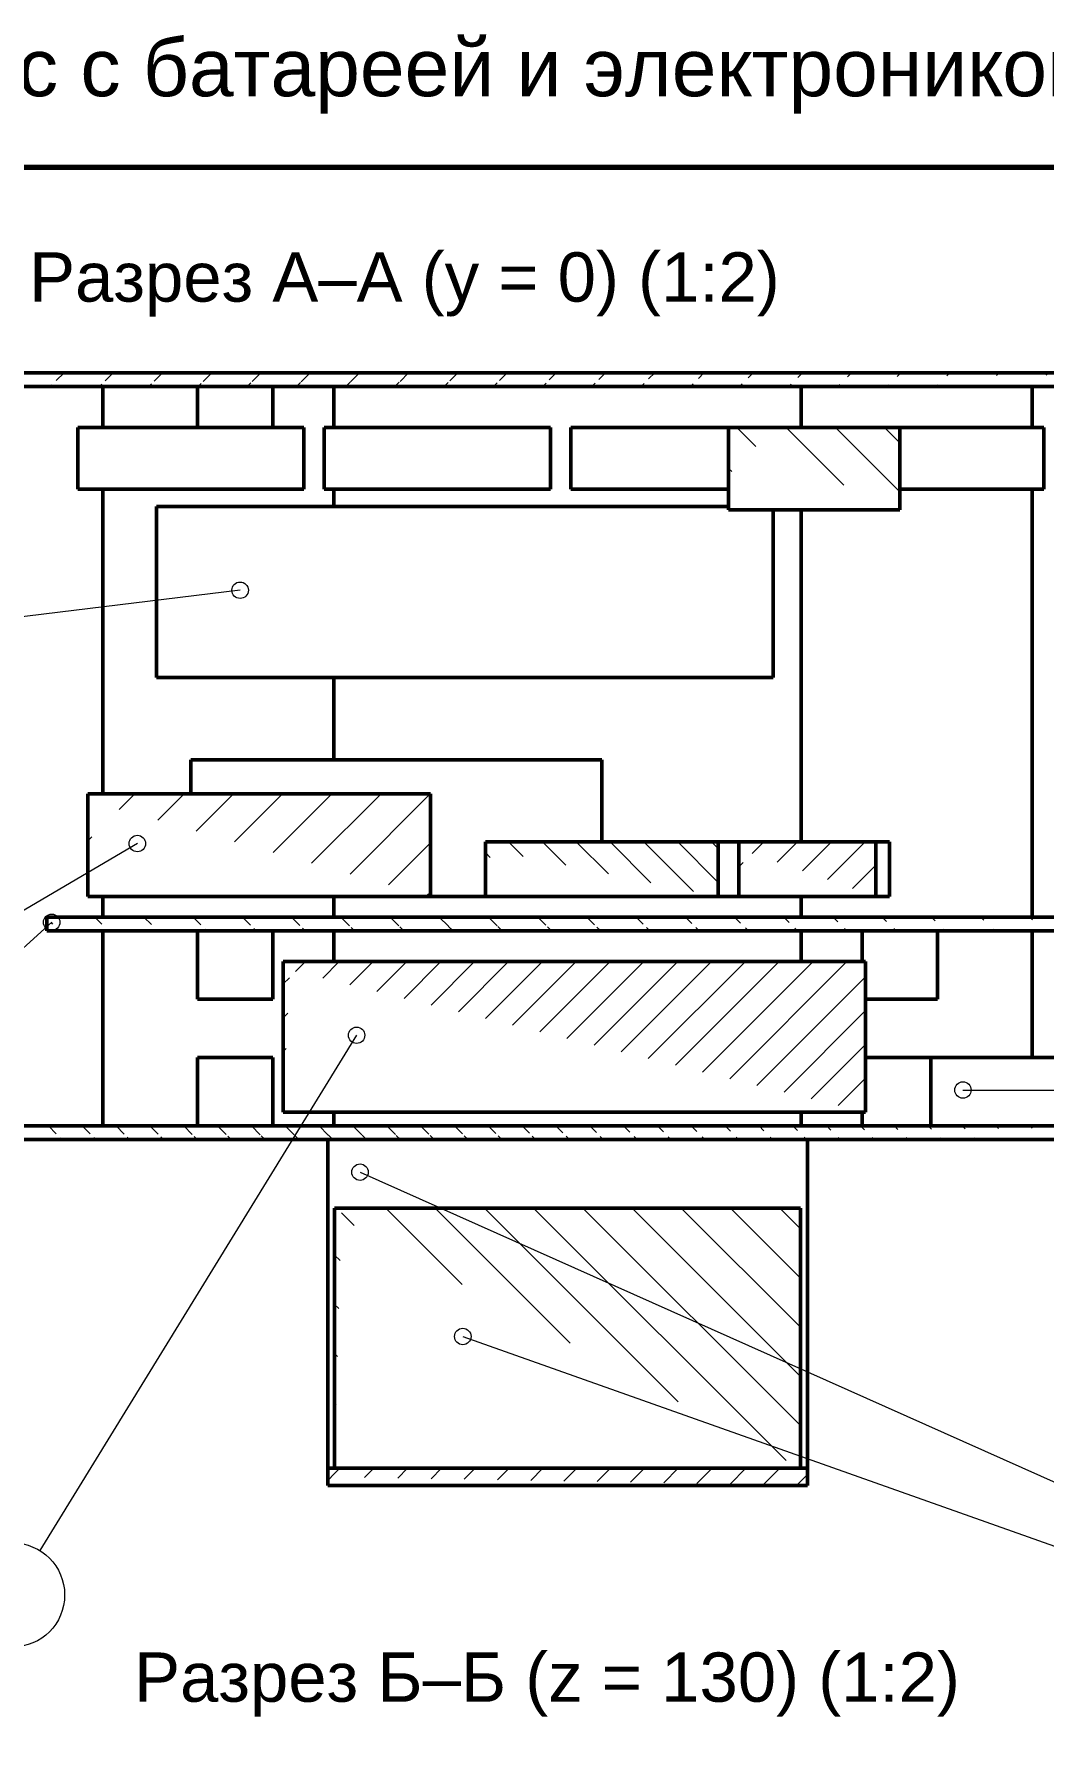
# Model space of a CAD drawing. Header units: millimetres. Extents: x 40 to 830, y 10 to 593.
# Drawn here: x 151.7 to 299, y 343.6 to 593.5 of the extents above; entities that cross this region are included whole.
import ezdxf
from ezdxf.enums import TextEntityAlignment as Align

# ---------------------------------------------------------------- set-up
doc = ezdxf.new("R2010")
doc.units = ezdxf.units.MM
doc.header["$LTSCALE"] = 2
for name, color, linetype, lineweight in [('КОНТУР', 7, 'Continuous', 50), ('РАЗМЕРЫ', 5, 'Continuous', 18), ('РАМКА', 7, 'Continuous', 70), ('ТЕКСТ', 7, 'Continuous', 25), ('ШТРИХОВКА', 8, 'Continuous', 9)]:
    doc.layers.add(name, color=color, linetype=linetype, lineweight=lineweight)
doc.styles.add('GOST', font='arial.ttf')

msp = doc.modelspace()

# ---------------------------------------------------------------- hatches: boundary and pattern name
at = {"layer": 'ШТРИХОВКА'}
h = msp.add_hatch(dxfattribs=at)
h.set_pattern_fill('ANSI31', scale=1.6)
h.paths.add_polyline_path([(331.47, 544), (331.47, 543), (331.47, 544), (330.46, 544), (329.46, 544), (328.45, 544), (327.45, 544), (326.45, 544), (325.44, 544), (324.44, 544), (323.43, 544), (322.43, 544), (321.42, 544), (320.42, 544), (319.42, 544), (318.41, 544), (317.41, 544), (316.4, 544), (315.4, 544), (314.4, 544), (313.39, 544), (312.39, 544), (311.38, 544), (310.38, 544), (309.37, 544), (308.37, 544), (307.37, 544), (306.36, 544), (305.36, 544), (304.35, 544), (303.35, 544), (302.35, 544), (301.34, 544), (300.34, 544), (299.33, 544), (298.33, 544), (297.32, 544), (296.32, 544), (295.32, 544), (294.31, 544), (293.31, 544), (292.3, 544), (291.3, 544), (290.3, 544), (289.29, 544), (288.29, 544), (287.28, 544), (286.28, 544), (285.27, 544), (284.27, 544), (283.27, 544), (282.26, 544), (281.26, 544), (280.25, 544), (279.25, 544), (278.25, 544), (277.24, 544), (276.24, 544), (275.23, 544), (274.23, 544), (273.22, 544), (272.22, 544), (271.22, 544), (270.21, 544), (269.21, 544), (268.2, 544), (267.2, 544), (266.2, 544), (265.19, 544), (264.19, 544), (263.18, 544), (262.18, 544), (261.17, 544), (260.17, 544), (259.17, 544), (258.16, 544), (257.16, 544), (256.15, 544), (255.15, 544), (254.15, 544), (253.14, 544), (252.14, 544), (251.13, 544), (250.13, 544), (249.12, 544), (248.12, 544), (247.12, 544), (246.11, 544), (245.11, 544), (244.1, 544), (243.1, 544), (242.1, 544), (241.09, 544), (240.09, 544), (239.08, 544), (238.08, 544), (237.07, 544), (236.07, 544), (235.07, 544), (234.06, 544), (233.06, 544), (232.05, 544), (231.05, 544), (230.05, 544), (229.04, 544), (228.04, 544), (227.03, 544), (226.03, 544), (225.02, 544), (224.02, 544), (223.02, 544), (222.01, 544), (221.01, 544), (220, 544), (219, 544), (218, 544), (216.99, 544), (215.99, 544), (214.98, 544), (213.98, 544), (212.97, 544), (211.97, 544), (210.97, 544), (209.96, 544), (208.96, 544), (207.95, 544), (206.95, 544), (205.95, 544), (204.94, 544), (203.94, 544), (202.93, 544), (201.93, 544), (200.92, 544), (199.92, 544), (198.92, 544), (197.91, 544), (196.91, 544), (195.9, 544), (194.9, 544), (193.9, 544), (192.89, 544), (191.89, 544), (190.88, 544), (189.88, 544), (188.87, 544), (187.87, 544), (186.87, 544), (185.86, 544), (184.86, 544), (183.85, 544), (182.85, 544), (181.85, 544), (180.84, 544), (179.84, 544), (178.83, 544), (177.83, 544), (176.82, 544), (175.82, 544), (174.82, 544), (173.81, 544), (172.81, 544), (171.8, 544), (170.8, 544), (169.8, 544), (168.79, 544), (167.79, 544), (166.78, 544), (165.78, 544), (164.77, 544), (163.77, 544), (162.77, 544), (161.76, 544), (160.76, 544), (159.75, 544), (158.75, 544), (157.75, 544), (156.74, 544), (155.74, 544), (154.73, 544), (153.73, 544), (152.72, 544), (151.72, 544), (150.72, 544), (149.71, 544), (148.71, 544), (147.7, 544), (146.7, 544), (145.7, 544), (144.69, 544), (143.69, 544), (142.68, 544), (141.68, 544), (140.67, 544), (139.67, 544), (138.67, 544), (137.66, 544), (136.66, 544), (135.65, 544), (134.65, 544), (133.65, 544), (132.64, 544), (131.64, 544), (130.63, 544), (129.63, 544), (128.62, 544), (127.62, 542), (127.62, 543), (331.47, 542), (330.46, 542), (329.46, 542), (328.45, 542), (327.45, 542), (326.45, 542), (325.44, 542), (324.44, 542), (323.43, 542), (322.43, 542), (321.42, 542), (320.42, 542), (319.42, 542), (318.41, 542), (317.41, 542), (316.4, 542), (315.4, 542), (314.4, 542), (313.39, 542), (312.39, 542), (311.38, 542), (310.38, 542), (309.37, 542), (308.37, 542), (307.37, 542), (306.36, 542), (305.36, 542), (304.35, 542), (303.35, 542), (302.35, 542), (301.34, 542), (300.34, 542), (299.33, 542), (298.33, 542), (297.32, 542), (296.32, 542), (295.32, 542), (294.31, 542), (293.31, 542), (292.3, 542), (291.3, 542), (290.3, 542), (289.29, 542), (288.29, 542), (287.28, 542), (286.28, 542), (285.27, 542), (284.27, 542), (283.27, 542), (282.26, 542), (281.26, 542), (280.25, 542), (279.25, 542), (278.25, 542), (277.24, 542), (276.24, 542), (275.23, 542), (274.23, 542), (273.22, 542), (272.22, 542), (271.22, 542), (270.21, 542), (269.21, 542), (268.2, 542), (267.2, 542), (266.2, 542), (265.19, 542), (264.19, 542), (263.18, 542), (262.18, 542), (261.17, 542), (260.17, 542), (259.17, 542), (258.16, 542), (257.16, 542), (256.15, 542), (255.15, 542), (254.15, 542), (253.14, 542), (252.14, 542), (251.13, 542), (250.13, 542), (249.12, 542), (248.12, 542), (247.12, 542), (246.11, 542), (245.11, 542), (244.1, 542), (243.1, 542), (242.1, 542), (241.09, 542), (240.09, 542), (239.08, 542), (238.08, 542), (237.07, 542), (236.07, 542), (235.07, 542), (234.06, 542), (233.06, 542), (232.05, 542), (231.05, 542), (230.05, 542), (229.04, 542), (228.04, 542), (227.03, 542), (226.03, 542), (225.02, 542), (224.02, 542), (223.02, 542), (222.01, 542), (221.01, 542), (220, 542), (219, 542), (218, 542), (216.99, 542), (215.99, 542), (214.98, 542), (213.98, 542), (212.97, 542), (211.97, 542), (210.97, 542), (209.96, 542), (208.96, 542), (207.95, 542), (206.95, 542), (205.95, 542), (204.94, 542), (203.94, 542), (202.93, 542), (201.93, 542), (200.92, 542), (199.92, 542), (198.92, 542), (197.91, 542), (196.91, 542), (195.9, 542), (194.9, 542), (193.9, 542), (192.89, 542), (191.89, 542), (190.88, 542), (189.88, 542), (188.87, 542), (187.87, 542), (186.87, 542), (185.86, 542), (184.86, 542), (183.85, 542), (182.85, 542), (181.85, 542), (180.84, 542), (179.84, 542), (178.83, 542), (177.83, 542), (176.82, 542), (175.82, 542), (174.82, 542), (173.81, 542), (172.81, 542), (171.8, 542), (170.8, 542), (169.8, 542), (168.79, 542), (167.79, 542), (166.78, 542), (165.78, 542), (164.77, 542), (163.77, 542), (162.77, 542), (161.76, 542), (160.76, 542), (159.75, 542), (158.75, 542), (157.75, 542), (156.74, 542), (155.74, 542), (154.73, 542), (153.73, 542), (152.72, 542), (151.72, 542), (150.72, 542), (149.71, 542), (148.71, 542), (147.7, 542), (146.7, 542), (145.7, 542), (144.69, 542), (143.69, 542), (142.68, 542), (141.68, 542), (140.67, 542), (139.67, 542), (138.67, 542), (137.66, 542), (136.66, 542), (135.65, 542), (134.65, 542), (133.65, 542), (132.64, 542), (131.64, 542), (130.63, 542), (129.63, 542), (128.62, 542)])
h = msp.add_hatch(dxfattribs=at)
h.set_pattern_fill('ANSI31', scale=1.6, angle=90)
h.paths.add_polyline_path([(278.04, 524), (277.04, 524), (276.04, 524), (275.04, 524), (274.04, 524), (273.04, 524), (272.04, 524), (271.04, 524), (270.04, 524), (269.04, 524), (268.04, 524), (267.04, 524), (266.04, 524), (265.04, 524), (264.04, 524), (263.04, 524), (262.04, 524), (261.04, 524), (260.04, 524), (259.04, 524), (258.04, 524), (257.04, 524), (256.04, 524), (255.04, 524), (254.04, 524), (278.04, 524), (278.04, 525), (278.04, 526), (278.04, 527), (278.04, 528), (278.04, 529), (278.04, 530), (278.04, 531), (278.04, 532), (278.04, 533), (278.04, 534), (278.04, 535), (278.04, 536), (277.04, 536), (276.04, 536), (275.04, 536), (274.04, 536), (273.04, 536), (272.04, 536), (271.04, 536), (270.04, 536), (269.04, 536), (268.04, 536), (267.04, 536), (266.04, 536), (265.04, 536), (264.04, 536), (263.04, 536), (262.04, 536), (261.04, 536), (260.04, 536), (259.04, 536), (258.04, 536), (257.04, 536), (256.04, 536), (255.04, 536), (254.04, 536), (253.04, 524), (253.04, 525), (253.04, 526), (253.04, 527), (253.04, 528), (253.04, 529), (253.04, 530), (253.04, 531), (253.04, 532), (253.04, 533), (253.04, 534), (253.04, 535)])
h = msp.add_hatch(dxfattribs=at)
h.set_pattern_fill('ANSI31', scale=1.6)
h.paths.add_polyline_path([(209.54, 467.5), (208.54, 467.5), (207.54, 467.5), (206.54, 467.5), (205.54, 467.5), (204.54, 467.5), (203.54, 467.5), (202.54, 467.5), (201.54, 467.5), (200.54, 467.5), (199.54, 467.5), (198.54, 467.5), (197.54, 467.5), (196.54, 467.5), (195.54, 467.5), (194.54, 467.5), (193.54, 467.5), (192.54, 467.5), (191.54, 467.5), (190.54, 467.5), (189.54, 467.5), (188.54, 467.5), (187.54, 467.5), (186.54, 467.5), (185.54, 467.5), (184.54, 467.5), (183.54, 467.5), (182.54, 467.5), (181.54, 467.5), (180.54, 467.5), (179.54, 467.5), (178.54, 467.5), (177.54, 467.5), (176.54, 467.5), (175.54, 467.5), (174.54, 467.5), (173.54, 467.5), (172.54, 467.5), (171.54, 467.5), (170.54, 467.5), (169.54, 467.5), (168.54, 467.5), (167.54, 467.5), (166.54, 467.5), (165.54, 467.5), (164.54, 467.5), (163.54, 467.5), (162.54, 467.5), (161.54, 467.5), (160.54, 467.5), (209.54, 467.5), (209.54, 468.5), (209.54, 469.5), (209.54, 470.5), (209.54, 471.5), (209.54, 472.5), (209.54, 473.5), (209.54, 474.5), (209.54, 475.5), (209.54, 476.5), (209.54, 477.5), (209.54, 478.5), (209.54, 479.5), (209.54, 480.5), (209.54, 481.5), (209.54, 482.5), (208.54, 482.5), (207.54, 482.5), (206.54, 482.5), (205.54, 482.5), (204.54, 482.5), (203.54, 482.5), (202.54, 482.5), (201.54, 482.5), (200.54, 482.5), (199.54, 482.5), (198.54, 482.5), (197.54, 482.5), (196.54, 482.5), (195.54, 482.5), (194.54, 482.5), (193.54, 482.5), (192.54, 482.5), (191.54, 482.5), (190.54, 482.5), (189.54, 482.5), (188.54, 482.5), (187.54, 482.5), (186.54, 482.5), (185.54, 482.5), (184.54, 482.5), (183.54, 482.5), (182.54, 482.5), (181.54, 482.5), (180.54, 482.5), (179.54, 482.5), (178.54, 482.5), (177.54, 482.5), (176.54, 482.5), (175.54, 482.5), (174.54, 482.5), (173.54, 482.5), (172.54, 482.5), (171.54, 482.5), (170.54, 482.5), (169.54, 482.5), (168.54, 482.5), (167.54, 482.5), (166.54, 482.5), (165.54, 482.5), (164.54, 482.5), (163.54, 482.5), (162.54, 482.5), (161.54, 482.5), (160.54, 482.5), (159.54, 467.5), (159.54, 468.5), (159.54, 469.5), (159.54, 470.5), (159.54, 471.5), (159.54, 472.5), (159.54, 473.5), (159.54, 474.5), (159.54, 475.5), (159.54, 476.5), (159.54, 477.5), (159.54, 478.5), (159.54, 479.5), (159.54, 480.5), (159.54, 481.5)])
h = msp.add_hatch(dxfattribs=at)
h.set_pattern_fill('ANSI31', scale=1.1, angle=90)
h.paths.add_polyline_path([(251.54, 467.5), (250.54, 467.5), (249.54, 467.5), (248.54, 467.5), (247.54, 467.5), (246.54, 467.5), (245.54, 467.5), (244.54, 467.5), (243.54, 467.5), (242.54, 467.5), (241.54, 467.5), (240.54, 467.5), (239.54, 467.5), (238.54, 467.5), (237.54, 467.5), (236.54, 467.5), (235.54, 467.5), (234.54, 467.5), (233.54, 467.5), (232.54, 467.5), (231.54, 467.5), (230.54, 467.5), (229.54, 467.5), (228.54, 467.5), (227.54, 467.5), (226.54, 467.5), (225.54, 467.5), (224.54, 467.5), (223.54, 467.5), (222.54, 467.5), (221.54, 467.5), (220.54, 467.5), (219.54, 467.5), (218.54, 467.5), (251.54, 467.5), (251.54, 468.5), (251.54, 469.5), (251.54, 470.5), (251.54, 471.5), (251.54, 472.5), (251.54, 473.5), (251.54, 474.5), (251.54, 475.5), (250.54, 475.5), (249.54, 475.5), (248.54, 475.5), (247.54, 475.5), (246.54, 475.5), (245.54, 475.5), (244.54, 475.5), (243.54, 475.5), (242.54, 475.5), (241.54, 475.5), (240.54, 475.5), (239.54, 475.5), (238.54, 475.5), (237.54, 475.5), (236.54, 475.5), (235.54, 475.5), (234.54, 475.5), (233.54, 475.5), (232.54, 475.5), (231.54, 475.5), (230.54, 475.5), (229.54, 475.5), (228.54, 475.5), (227.54, 475.5), (226.54, 475.5), (225.54, 475.5), (224.54, 475.5), (223.54, 475.5), (222.54, 475.5), (221.54, 475.5), (220.54, 475.5), (219.54, 475.5), (218.54, 475.5), (217.54, 467.5), (217.54, 468.5), (217.54, 469.5), (217.54, 470.5), (217.54, 471.5), (217.54, 472.5), (217.54, 473.5), (217.54, 474.5)])
h = msp.add_hatch(dxfattribs=at)
h.set_pattern_fill('ANSI31', scale=1.1)
h.paths.add_polyline_path([(274.54, 467.5), (273.54, 467.5), (272.54, 467.5), (271.54, 467.5), (270.54, 467.5), (269.54, 467.5), (268.54, 467.5), (267.54, 467.5), (266.54, 467.5), (265.54, 467.5), (264.54, 467.5), (263.54, 467.5), (262.54, 467.5), (261.54, 467.5), (260.54, 467.5), (259.54, 467.5), (258.54, 467.5), (257.54, 467.5), (256.54, 467.5), (255.54, 467.5), (274.54, 467.5), (274.54, 468.5), (274.54, 469.5), (274.54, 470.5), (274.54, 471.5), (274.54, 472.5), (274.54, 473.5), (274.54, 474.5), (274.54, 475.5), (273.54, 475.5), (272.54, 475.5), (271.54, 475.5), (270.54, 475.5), (269.54, 475.5), (268.54, 475.5), (267.54, 475.5), (266.54, 475.5), (265.54, 475.5), (264.54, 475.5), (263.54, 475.5), (262.54, 475.5), (261.54, 475.5), (260.54, 475.5), (259.54, 475.5), (258.54, 475.5), (257.54, 475.5), (256.54, 475.5), (255.54, 475.5), (254.54, 467.5), (254.54, 468.5), (254.54, 469.5), (254.54, 470.5), (254.54, 471.5), (254.54, 472.5), (254.54, 473.5), (254.54, 474.5)])
h = msp.add_hatch(dxfattribs=at)
h.set_pattern_fill('ANSI31', scale=1.6, angle=90)
h.paths.add_polyline_path([(331.47, 464.5), (331.47, 463.5), (331.47, 464.5), (330.46, 464.5), (329.46, 464.5), (328.45, 464.5), (327.45, 464.5), (326.44, 464.5), (325.44, 464.5), (324.43, 464.5), (323.42, 464.5), (322.42, 464.5), (321.41, 464.5), (320.41, 464.5), (319.4, 464.5), (318.4, 464.5), (317.39, 464.5), (316.39, 464.5), (315.38, 464.5), (314.38, 464.5), (313.37, 464.5), (312.37, 464.5), (311.36, 464.5), (310.36, 464.5), (309.35, 464.5), (308.35, 464.5), (307.34, 464.5), (306.34, 464.5), (305.33, 464.5), (304.33, 464.5), (303.32, 464.5), (302.32, 464.5), (301.31, 464.5), (300.3, 464.5), (299.3, 464.5), (298.29, 464.5), (297.29, 464.5), (296.28, 464.5), (295.28, 464.5), (294.27, 464.5), (293.27, 464.5), (292.26, 464.5), (291.26, 464.5), (290.25, 464.5), (289.25, 464.5), (288.24, 464.5), (287.24, 464.5), (286.23, 464.5), (285.23, 464.5), (284.22, 464.5), (283.22, 464.5), (282.21, 464.5), (281.21, 464.5), (280.2, 464.5), (279.2, 464.5), (278.19, 464.5), (277.18, 464.5), (276.18, 464.5), (275.17, 464.5), (274.17, 464.5), (273.16, 464.5), (272.16, 464.5), (271.15, 464.5), (270.15, 464.5), (269.14, 464.5), (268.14, 464.5), (267.13, 464.5), (266.13, 464.5), (265.12, 464.5), (264.12, 464.5), (263.11, 464.5), (262.11, 464.5), (261.1, 464.5), (260.1, 464.5), (259.09, 464.5), (258.09, 464.5), (257.08, 464.5), (256.08, 464.5), (255.07, 464.5), (254.06, 464.5), (253.06, 464.5), (252.05, 464.5), (251.05, 464.5), (250.04, 464.5), (249.04, 464.5), (248.03, 464.5), (247.03, 464.5), (246.02, 464.5), (245.02, 464.5), (244.01, 464.5), (243.01, 464.5), (242, 464.5), (241, 464.5), (239.99, 464.5), (238.99, 464.5), (237.98, 464.5), (236.98, 464.5), (235.97, 464.5), (234.97, 464.5), (233.96, 464.5), (232.96, 464.5), (231.95, 464.5), (230.94, 464.5), (229.94, 464.5), (228.93, 464.5), (227.93, 464.5), (226.92, 464.5), (225.92, 464.5), (224.91, 464.5), (223.91, 464.5), (222.9, 464.5), (221.9, 464.5), (220.89, 464.5), (219.89, 464.5), (218.88, 464.5), (217.88, 464.5), (216.87, 464.5), (215.87, 464.5), (214.86, 464.5), (213.86, 464.5), (212.85, 464.5), (211.85, 464.5), (210.84, 464.5), (209.84, 464.5), (208.83, 464.5), (207.83, 464.5), (206.82, 464.5), (205.81, 464.5), (204.81, 464.5), (203.8, 464.5), (202.8, 464.5), (201.79, 464.5), (200.79, 464.5), (199.78, 464.5), (198.78, 464.5), (197.77, 464.5), (196.77, 464.5), (195.76, 464.5), (194.76, 464.5), (193.75, 464.5), (192.75, 464.5), (191.74, 464.5), (190.74, 464.5), (189.73, 464.5), (188.73, 464.5), (187.72, 464.5), (186.72, 464.5), (185.71, 464.5), (184.71, 464.5), (183.7, 464.5), (182.69, 464.5), (181.69, 464.5), (180.68, 464.5), (179.68, 464.5), (178.67, 464.5), (177.67, 464.5), (176.66, 464.5), (175.66, 464.5), (174.65, 464.5), (173.65, 464.5), (172.64, 464.5), (171.64, 464.5), (170.63, 464.5), (169.63, 464.5), (168.62, 464.5), (167.62, 464.5), (166.61, 464.5), (165.61, 464.5), (164.6, 464.5), (163.6, 464.5), (162.59, 464.5), (161.59, 464.5), (160.58, 464.5), (159.57, 464.5), (158.57, 464.5), (157.56, 464.5), (156.56, 464.5), (155.55, 464.5), (154.55, 464.5), (153.54, 462.5), (153.54, 463.5), (331.47, 462.5), (330.46, 462.5), (329.46, 462.5), (328.45, 462.5), (327.45, 462.5), (326.44, 462.5), (325.44, 462.5), (324.43, 462.5), (323.42, 462.5), (322.42, 462.5), (321.41, 462.5), (320.41, 462.5), (319.4, 462.5), (318.4, 462.5), (317.39, 462.5), (316.39, 462.5), (315.38, 462.5), (314.38, 462.5), (313.37, 462.5), (312.37, 462.5), (311.36, 462.5), (310.36, 462.5), (309.35, 462.5), (308.35, 462.5), (307.34, 462.5), (306.34, 462.5), (305.33, 462.5), (304.33, 462.5), (303.32, 462.5), (302.32, 462.5), (301.31, 462.5), (300.3, 462.5), (299.3, 462.5), (298.29, 462.5), (297.29, 462.5), (296.28, 462.5), (295.28, 462.5), (294.27, 462.5), (293.27, 462.5), (292.26, 462.5), (291.26, 462.5), (290.25, 462.5), (289.25, 462.5), (288.24, 462.5), (287.24, 462.5), (286.23, 462.5), (285.23, 462.5), (284.22, 462.5), (283.22, 462.5), (282.21, 462.5), (281.21, 462.5), (280.2, 462.5), (279.2, 462.5), (278.19, 462.5), (277.18, 462.5), (276.18, 462.5), (275.17, 462.5), (274.17, 462.5), (273.16, 462.5), (272.16, 462.5), (271.15, 462.5), (270.15, 462.5), (269.14, 462.5), (268.14, 462.5), (267.13, 462.5), (266.13, 462.5), (265.12, 462.5), (264.12, 462.5), (263.11, 462.5), (262.11, 462.5), (261.1, 462.5), (260.1, 462.5), (259.09, 462.5), (258.09, 462.5), (257.08, 462.5), (256.08, 462.5), (255.07, 462.5), (254.06, 462.5), (253.06, 462.5), (252.05, 462.5), (251.05, 462.5), (250.04, 462.5), (249.04, 462.5), (248.03, 462.5), (247.03, 462.5), (246.02, 462.5), (245.02, 462.5), (244.01, 462.5), (243.01, 462.5), (242, 462.5), (241, 462.5), (239.99, 462.5), (238.99, 462.5), (237.98, 462.5), (236.98, 462.5), (235.97, 462.5), (234.97, 462.5), (233.96, 462.5), (232.96, 462.5), (231.95, 462.5), (230.94, 462.5), (229.94, 462.5), (228.93, 462.5), (227.93, 462.5), (226.92, 462.5), (225.92, 462.5), (224.91, 462.5), (223.91, 462.5), (222.9, 462.5), (221.9, 462.5), (220.89, 462.5), (219.89, 462.5), (218.88, 462.5), (217.88, 462.5), (216.87, 462.5), (215.87, 462.5), (214.86, 462.5), (213.86, 462.5), (212.85, 462.5), (211.85, 462.5), (210.84, 462.5), (209.84, 462.5), (208.83, 462.5), (207.83, 462.5), (206.82, 462.5), (205.81, 462.5), (204.81, 462.5), (203.8, 462.5), (202.8, 462.5), (201.79, 462.5), (200.79, 462.5), (199.78, 462.5), (198.78, 462.5), (197.77, 462.5), (196.77, 462.5), (195.76, 462.5), (194.76, 462.5), (193.75, 462.5), (192.75, 462.5), (191.74, 462.5), (190.74, 462.5), (189.73, 462.5), (188.73, 462.5), (187.72, 462.5), (186.72, 462.5), (185.71, 462.5), (184.71, 462.5), (183.7, 462.5), (182.69, 462.5), (181.69, 462.5), (180.68, 462.5), (179.68, 462.5), (178.67, 462.5), (177.67, 462.5), (176.66, 462.5), (175.66, 462.5), (174.65, 462.5), (173.65, 462.5), (172.64, 462.5), (171.64, 462.5), (170.63, 462.5), (169.63, 462.5), (168.62, 462.5), (167.62, 462.5), (166.61, 462.5), (165.61, 462.5), (164.6, 462.5), (163.6, 462.5), (162.59, 462.5), (161.59, 462.5), (160.58, 462.5), (159.57, 462.5), (158.57, 462.5), (157.56, 462.5), (156.56, 462.5), (155.55, 462.5), (154.55, 462.5)])
h = msp.add_hatch(dxfattribs=at)
h.set_pattern_fill('ANSI31', scale=1.1)
h.paths.add_polyline_path([(273.04, 436), (272.04, 436), (271.04, 436), (270.04, 436), (269.04, 436), (268.04, 436), (267.04, 436), (266.04, 436), (265.04, 436), (264.04, 436), (263.04, 436), (262.04, 436), (261.04, 436), (260.04, 436), (259.04, 436), (258.04, 436), (257.04, 436), (256.04, 436), (255.04, 436), (254.04, 436), (253.04, 436), (252.04, 436), (251.04, 436), (250.04, 436), (249.04, 436), (248.04, 436), (247.04, 436), (246.04, 436), (245.04, 436), (244.04, 436), (243.04, 436), (242.04, 436), (241.04, 436), (240.04, 436), (239.04, 436), (238.04, 436), (237.04, 436), (236.04, 436), (235.04, 436), (234.04, 436), (233.04, 436), (232.04, 436), (231.04, 436), (230.04, 436), (229.04, 436), (228.04, 436), (227.04, 436), (226.04, 436), (225.04, 436), (224.04, 436), (223.04, 436), (222.04, 436), (221.04, 436), (220.04, 436), (219.04, 436), (218.04, 436), (217.04, 436), (216.04, 436), (215.04, 436), (214.04, 436), (213.04, 436), (212.04, 436), (211.04, 436), (210.04, 436), (209.04, 436), (208.04, 436), (207.04, 436), (206.04, 436), (205.04, 436), (204.04, 436), (203.04, 436), (202.04, 436), (201.04, 436), (200.04, 436), (199.04, 436), (198.04, 436), (197.04, 436), (196.04, 436), (195.04, 436), (194.04, 436), (193.04, 436), (192.04, 436), (191.04, 436), (190.04, 436), (189.04, 436), (273.04, 436), (273.04, 437), (273.04, 438), (273.04, 439), (273.04, 440), (273.04, 441), (273.04, 442), (273.04, 443), (273.04, 444), (273.04, 445), (273.04, 446), (273.04, 447), (273.04, 448), (273.04, 449), (273.04, 450), (273.04, 451), (273.04, 452), (273.04, 453), (273.04, 454), (273.04, 455), (273.04, 456), (273.04, 457), (273.04, 458), (272.04, 458), (271.04, 458), (270.04, 458), (269.04, 458), (268.04, 458), (267.04, 458), (266.04, 458), (265.04, 458), (264.04, 458), (263.04, 458), (262.04, 458), (261.04, 458), (260.04, 458), (259.04, 458), (258.04, 458), (257.04, 458), (256.04, 458), (255.04, 458), (254.04, 458), (253.04, 458), (252.04, 458), (251.04, 458), (250.04, 458), (249.04, 458), (248.04, 458), (247.04, 458), (246.04, 458), (245.04, 458), (244.04, 458), (243.04, 458), (242.04, 458), (241.04, 458), (240.04, 458), (239.04, 458), (238.04, 458), (237.04, 458), (236.04, 458), (235.04, 458), (234.04, 458), (233.04, 458), (232.04, 458), (231.04, 458), (230.04, 458), (229.04, 458), (228.04, 458), (227.04, 458), (226.04, 458), (225.04, 458), (224.04, 458), (223.04, 458), (222.04, 458), (221.04, 458), (220.04, 458), (219.04, 458), (218.04, 458), (217.04, 458), (216.04, 458), (215.04, 458), (214.04, 458), (213.04, 458), (212.04, 458), (211.04, 458), (210.04, 458), (209.04, 458), (208.04, 458), (207.04, 458), (206.04, 458), (205.04, 458), (204.04, 458), (203.04, 458), (202.04, 458), (201.04, 458), (200.04, 458), (199.04, 458), (198.04, 458), (197.04, 458), (196.04, 458), (195.04, 458), (194.04, 458), (193.04, 458), (192.04, 458), (191.04, 458), (190.04, 458), (189.04, 458), (188.04, 436), (188.04, 437), (188.04, 438), (188.04, 439), (188.04, 440), (188.04, 441), (188.04, 442), (188.04, 443), (188.04, 444), (188.04, 445), (188.04, 446), (188.04, 447), (188.04, 448), (188.04, 449), (188.04, 450), (188.04, 451), (188.04, 452), (188.04, 453), (188.04, 454), (188.04, 455), (188.04, 456), (188.04, 457)])
h = msp.add_hatch(dxfattribs=at)
h.set_pattern_fill('ANSI31', scale=1.1, angle=90)
h.paths.add_polyline_path([(331.47, 434), (331.47, 433), (331.47, 434), (330.46, 434), (329.46, 434), (328.45, 434), (327.45, 434), (326.45, 434), (325.44, 434), (324.44, 434), (323.43, 434), (322.43, 434), (321.42, 434), (320.42, 434), (319.42, 434), (318.41, 434), (317.41, 434), (316.4, 434), (315.4, 434), (314.4, 434), (313.39, 434), (312.39, 434), (311.38, 434), (310.38, 434), (309.37, 434), (308.37, 434), (307.37, 434), (306.36, 434), (305.36, 434), (304.35, 434), (303.35, 434), (302.35, 434), (301.34, 434), (300.34, 434), (299.33, 434), (298.33, 434), (297.32, 434), (296.32, 434), (295.32, 434), (294.31, 434), (293.31, 434), (292.3, 434), (291.3, 434), (290.3, 434), (289.29, 434), (288.29, 434), (287.28, 434), (286.28, 434), (285.27, 434), (284.27, 434), (283.27, 434), (282.26, 434), (281.26, 434), (280.25, 434), (279.25, 434), (278.25, 434), (277.24, 434), (276.24, 434), (275.23, 434), (274.23, 434), (273.22, 434), (272.22, 434), (271.22, 434), (270.21, 434), (269.21, 434), (268.2, 434), (267.2, 434), (266.2, 434), (265.19, 434), (264.19, 434), (263.18, 434), (262.18, 434), (261.17, 434), (260.17, 434), (259.17, 434), (258.16, 434), (257.16, 434), (256.15, 434), (255.15, 434), (254.15, 434), (253.14, 434), (252.14, 434), (251.13, 434), (250.13, 434), (249.12, 434), (248.12, 434), (247.12, 434), (246.11, 434), (245.11, 434), (244.1, 434), (243.1, 434), (242.1, 434), (241.09, 434), (240.09, 434), (239.08, 434), (238.08, 434), (237.07, 434), (236.07, 434), (235.07, 434), (234.06, 434), (233.06, 434), (232.05, 434), (231.05, 434), (230.05, 434), (229.04, 434), (228.04, 434), (227.03, 434), (226.03, 434), (225.02, 434), (224.02, 434), (223.02, 434), (222.01, 434), (221.01, 434), (220, 434), (219, 434), (218, 434), (216.99, 434), (215.99, 434), (214.98, 434), (213.98, 434), (212.97, 434), (211.97, 434), (210.97, 434), (209.96, 434), (208.96, 434), (207.95, 434), (206.95, 434), (205.95, 434), (204.94, 434), (203.94, 434), (202.93, 434), (201.93, 434), (200.92, 434), (199.92, 434), (198.92, 434), (197.91, 434), (196.91, 434), (195.9, 434), (194.9, 434), (193.9, 434), (192.89, 434), (191.89, 434), (190.88, 434), (189.88, 434), (188.87, 434), (187.87, 434), (186.87, 434), (185.86, 434), (184.86, 434), (183.85, 434), (182.85, 434), (181.85, 434), (180.84, 434), (179.84, 434), (178.83, 434), (177.83, 434), (176.82, 434), (175.82, 434), (174.82, 434), (173.81, 434), (172.81, 434), (171.8, 434), (170.8, 434), (169.8, 434), (168.79, 434), (167.79, 434), (166.78, 434), (165.78, 434), (164.77, 434), (163.77, 434), (162.77, 434), (161.76, 434), (160.76, 434), (159.75, 434), (158.75, 434), (157.75, 434), (156.74, 434), (155.74, 434), (154.73, 434), (153.73, 434), (152.72, 434), (151.72, 434), (150.72, 434), (149.71, 434), (148.71, 434), (147.7, 434), (146.7, 434), (145.7, 434), (144.69, 434), (143.69, 434), (142.68, 434), (141.68, 434), (140.67, 434), (139.67, 434), (138.67, 434), (137.66, 434), (136.66, 434), (135.65, 434), (134.65, 434), (133.65, 434), (132.64, 434), (131.64, 434), (130.63, 434), (129.63, 434), (128.62, 434), (127.62, 432), (127.62, 433), (331.47, 432), (330.46, 432), (329.46, 432), (328.45, 432), (327.45, 432), (326.45, 432), (325.44, 432), (324.44, 432), (323.43, 432), (322.43, 432), (321.42, 432), (320.42, 432), (319.42, 432), (318.41, 432), (317.41, 432), (316.4, 432), (315.4, 432), (314.4, 432), (313.39, 432), (312.39, 432), (311.38, 432), (310.38, 432), (309.37, 432), (308.37, 432), (307.37, 432), (306.36, 432), (305.36, 432), (304.35, 432), (303.35, 432), (302.35, 432), (301.34, 432), (300.34, 432), (299.33, 432), (298.33, 432), (297.32, 432), (296.32, 432), (295.32, 432), (294.31, 432), (293.31, 432), (292.3, 432), (291.3, 432), (290.3, 432), (289.29, 432), (288.29, 432), (287.28, 432), (286.28, 432), (285.27, 432), (284.27, 432), (283.27, 432), (282.26, 432), (281.26, 432), (280.25, 432), (279.25, 432), (278.25, 432), (277.24, 432), (276.24, 432), (275.23, 432), (274.23, 432), (273.22, 432), (272.22, 432), (271.22, 432), (270.21, 432), (269.21, 432), (268.2, 432), (267.2, 432), (266.2, 432), (265.19, 432), (264.19, 432), (263.18, 432), (262.18, 432), (261.17, 432), (260.17, 432), (259.17, 432), (258.16, 432), (257.16, 432), (256.15, 432), (255.15, 432), (254.15, 432), (253.14, 432), (252.14, 432), (251.13, 432), (250.13, 432), (249.12, 432), (248.12, 432), (247.12, 432), (246.11, 432), (245.11, 432), (244.1, 432), (243.1, 432), (242.1, 432), (241.09, 432), (240.09, 432), (239.08, 432), (238.08, 432), (237.07, 432), (236.07, 432), (235.07, 432), (234.06, 432), (233.06, 432), (232.05, 432), (231.05, 432), (230.05, 432), (229.04, 432), (228.04, 432), (227.03, 432), (226.03, 432), (225.02, 432), (224.02, 432), (223.02, 432), (222.01, 432), (221.01, 432), (220, 432), (219, 432), (218, 432), (216.99, 432), (215.99, 432), (214.98, 432), (213.98, 432), (212.97, 432), (211.97, 432), (210.97, 432), (209.96, 432), (208.96, 432), (207.95, 432), (206.95, 432), (205.95, 432), (204.94, 432), (203.94, 432), (202.93, 432), (201.93, 432), (200.92, 432), (199.92, 432), (198.92, 432), (197.91, 432), (196.91, 432), (195.9, 432), (194.9, 432), (193.9, 432), (192.89, 432), (191.89, 432), (190.88, 432), (189.88, 432), (188.87, 432), (187.87, 432), (186.87, 432), (185.86, 432), (184.86, 432), (183.85, 432), (182.85, 432), (181.85, 432), (180.84, 432), (179.84, 432), (178.83, 432), (177.83, 432), (176.82, 432), (175.82, 432), (174.82, 432), (173.81, 432), (172.81, 432), (171.8, 432), (170.8, 432), (169.8, 432), (168.79, 432), (167.79, 432), (166.78, 432), (165.78, 432), (164.77, 432), (163.77, 432), (162.77, 432), (161.76, 432), (160.76, 432), (159.75, 432), (158.75, 432), (157.75, 432), (156.74, 432), (155.74, 432), (154.73, 432), (153.73, 432), (152.72, 432), (151.72, 432), (150.72, 432), (149.71, 432), (148.71, 432), (147.7, 432), (146.7, 432), (145.7, 432), (144.69, 432), (143.69, 432), (142.68, 432), (141.68, 432), (140.67, 432), (139.67, 432), (138.67, 432), (137.66, 432), (136.66, 432), (135.65, 432), (134.65, 432), (133.65, 432), (132.64, 432), (131.64, 432), (130.63, 432), (129.63, 432), (128.62, 432)])
h = msp.add_hatch(dxfattribs=at)
h.set_pattern_fill('ANSI31', scale=1.6, angle=90)
h.paths.add_polyline_path([(263.54, 384), (262.54, 384), (261.54, 384), (260.54, 384), (259.54, 384), (258.54, 384), (257.54, 384), (256.54, 384), (255.54, 384), (254.54, 384), (253.54, 384), (252.54, 384), (251.54, 384), (250.54, 384), (249.54, 384), (248.54, 384), (247.54, 384), (246.54, 384), (245.54, 384), (244.54, 384), (243.54, 384), (242.54, 384), (241.54, 384), (240.54, 384), (239.54, 384), (238.54, 384), (237.54, 384), (236.54, 384), (235.54, 384), (234.54, 384), (233.54, 384), (232.54, 384), (231.54, 384), (230.54, 384), (229.54, 384), (228.54, 384), (227.54, 384), (226.54, 384), (225.54, 384), (224.54, 384), (223.54, 384), (222.54, 384), (221.54, 384), (220.54, 384), (219.54, 384), (218.54, 384), (217.54, 384), (216.54, 384), (215.54, 384), (214.54, 384), (213.54, 384), (212.54, 384), (211.54, 384), (210.54, 384), (209.54, 384), (208.54, 384), (207.54, 384), (206.54, 384), (205.54, 384), (204.54, 384), (203.54, 384), (202.54, 384), (201.54, 384), (200.54, 384), (199.54, 384), (198.54, 384), (197.54, 384), (196.54, 384), (263.54, 384), (263.54, 385), (263.54, 386), (263.54, 387), (263.54, 388), (263.54, 389), (263.54, 390), (263.54, 391), (263.54, 392), (263.54, 393), (263.54, 394), (263.54, 395), (263.54, 396), (263.54, 397), (263.54, 398), (263.54, 399), (263.54, 400), (263.54, 401), (263.54, 402), (263.54, 403), (263.54, 404), (263.54, 405), (263.54, 406), (263.54, 407), (263.54, 408), (263.54, 409), (263.54, 410), (263.54, 411), (263.54, 412), (263.54, 413), (263.54, 414), (263.54, 415), (263.54, 416), (263.54, 417), (263.54, 418), (263.54, 419), (263.54, 420), (263.54, 421), (263.54, 422), (262.54, 422), (261.54, 422), (260.54, 422), (259.54, 422), (258.54, 422), (257.54, 422), (256.54, 422), (255.54, 422), (254.54, 422), (253.54, 422), (252.54, 422), (251.54, 422), (250.54, 422), (249.54, 422), (248.54, 422), (247.54, 422), (246.54, 422), (245.54, 422), (244.54, 422), (243.54, 422), (242.54, 422), (241.54, 422), (240.54, 422), (239.54, 422), (238.54, 422), (237.54, 422), (236.54, 422), (235.54, 422), (234.54, 422), (233.54, 422), (232.54, 422), (231.54, 422), (230.54, 422), (229.54, 422), (228.54, 422), (227.54, 422), (226.54, 422), (225.54, 422), (224.54, 422), (223.54, 422), (222.54, 422), (221.54, 422), (220.54, 422), (219.54, 422), (218.54, 422), (217.54, 422), (216.54, 422), (215.54, 422), (214.54, 422), (213.54, 422), (212.54, 422), (211.54, 422), (210.54, 422), (209.54, 422), (208.54, 422), (207.54, 422), (206.54, 422), (205.54, 422), (204.54, 422), (203.54, 422), (202.54, 422), (201.54, 422), (200.54, 422), (199.54, 422), (198.54, 422), (197.54, 422), (196.54, 422), (195.54, 384), (195.54, 385), (195.54, 386), (195.54, 387), (195.54, 388), (195.54, 389), (195.54, 390), (195.54, 391), (195.54, 392), (195.54, 393), (195.54, 394), (195.54, 395), (195.54, 396), (195.54, 397), (195.54, 398), (195.54, 399), (195.54, 400), (195.54, 401), (195.54, 402), (195.54, 403), (195.54, 404), (195.54, 405), (195.54, 406), (195.54, 407), (195.54, 408), (195.54, 409), (195.54, 410), (195.54, 411), (195.54, 412), (195.54, 413), (195.54, 414), (195.54, 415), (195.54, 416), (195.54, 417), (195.54, 418), (195.54, 419), (195.54, 420), (195.54, 421)])
h = msp.add_hatch(dxfattribs=at)
h.set_pattern_fill('ANSI31', scale=1.1)
h.paths.add_polyline_path([(264.54, 381.5), (263.54, 381.5), (262.54, 381.5), (261.54, 381.5), (260.54, 381.5), (259.54, 381.5), (258.54, 381.5), (257.54, 381.5), (256.54, 381.5), (255.54, 381.5), (254.54, 381.5), (253.54, 381.5), (252.54, 381.5), (251.54, 381.5), (250.54, 381.5), (249.54, 381.5), (248.54, 381.5), (247.54, 381.5), (246.54, 381.5), (245.54, 381.5), (244.54, 381.5), (243.54, 381.5), (242.54, 381.5), (241.54, 381.5), (240.54, 381.5), (239.54, 381.5), (238.54, 381.5), (237.54, 381.5), (236.54, 381.5), (235.54, 381.5), (234.54, 381.5), (233.54, 381.5), (232.54, 381.5), (231.54, 381.5), (230.54, 381.5), (229.54, 381.5), (228.54, 381.5), (227.54, 381.5), (226.54, 381.5), (225.54, 381.5), (224.54, 381.5), (223.54, 381.5), (222.54, 381.5), (221.54, 381.5), (220.54, 381.5), (219.54, 381.5), (218.54, 381.5), (217.54, 381.5), (216.54, 381.5), (215.54, 381.5), (214.54, 381.5), (213.54, 381.5), (212.54, 381.5), (211.54, 381.5), (210.54, 381.5), (209.54, 381.5), (208.54, 381.5), (207.54, 381.5), (206.54, 381.5), (205.54, 381.5), (204.54, 381.5), (203.54, 381.5), (202.54, 381.5), (201.54, 381.5), (200.54, 381.5), (199.54, 381.5), (198.54, 381.5), (197.54, 381.5), (196.54, 381.5), (195.54, 381.5), (264.54, 381.5), (264.54, 382.75), (264.54, 384), (263.54, 384), (262.54, 384), (261.54, 384), (260.54, 384), (259.54, 384), (258.54, 384), (257.54, 384), (256.54, 384), (255.54, 384), (254.54, 384), (253.54, 384), (252.54, 384), (251.54, 384), (250.54, 384), (249.54, 384), (248.54, 384), (247.54, 384), (246.54, 384), (245.54, 384), (244.54, 384), (243.54, 384), (242.54, 384), (241.54, 384), (240.54, 384), (239.54, 384), (238.54, 384), (237.54, 384), (236.54, 384), (235.54, 384), (234.54, 384), (233.54, 384), (232.54, 384), (231.54, 384), (230.54, 384), (229.54, 384), (228.54, 384), (227.54, 384), (226.54, 384), (225.54, 384), (224.54, 384), (223.54, 384), (222.54, 384), (221.54, 384), (220.54, 384), (219.54, 384), (218.54, 384), (217.54, 384), (216.54, 384), (215.54, 384), (214.54, 384), (213.54, 384), (212.54, 384), (211.54, 384), (210.54, 384), (209.54, 384), (208.54, 384), (207.54, 384), (206.54, 384), (205.54, 384), (204.54, 384), (203.54, 384), (202.54, 384), (201.54, 384), (200.54, 384), (199.54, 384), (198.54, 384), (197.54, 384), (196.54, 384), (195.54, 384), (194.54, 381.5), (194.54, 382.75)])

# ---------------------------------------------------------------- linework, layer by layer
at = {"layer": 'КОНТУР'}
for p, q in [((331.47, 544), (127.62, 544)), ((331.47, 542), (127.62, 542)), ((161.73, 536), (161.73, 542)), ((175.54, 536), (175.54, 542)), ((186.54, 536), (186.54, 542)), ((195.44, 542), (195.44, 536)), ((263.65, 536), (263.65, 542)), ((297.36, 542), (297.36, 536)), ((158.04, 527), (158.04, 536)), ((158.04, 536), (191.04, 536)), ((191.04, 527), (191.04, 536)), ((194.04, 527), (194.04, 536)), ((194.04, 536), (227.04, 536)), ((227.04, 527), (227.04, 536)), ((230.04, 527), (230.04, 536)), ((230.04, 536), (253.04, 536)), ((253.04, 524.5), (253.04, 536)), ((278.04, 536), (253.04, 536)), ((278.04, 524), (278.04, 536)), ((278.04, 536), (299.04, 536)), ((299.04, 527), (299.04, 536)), ((158.04, 527), (191.04, 527)), ((161.73, 482.5), (161.73, 527)), ((194.04, 527), (227.04, 527)), ((195.44, 527), (195.44, 524.5)), ((230.04, 527), (253.04, 527)), ((278.04, 527), (299.04, 527)), ((297.36, 527), (297.36, 464.5)), ((169.54, 499.5), (169.54, 524.5)), ((169.54, 524.5), (253.04, 524.5)), ((253.04, 524), (253.04, 524.5)), ((253.04, 524), (259.54, 524)), ((278.04, 524), (259.54, 524)), ((259.54, 499.5), (259.54, 524)), ((263.65, 475.5), (263.65, 524)), ((169.54, 499.5), (259.54, 499.5)), ((195.44, 499.5), (195.44, 487.5)), ((174.54, 482.5), (174.54, 487.5)), ((174.54, 487.5), (234.54, 487.5)), ((234.54, 475.5), (234.54, 487.5)), ((159.54, 467.5), (159.54, 482.5)), ((209.54, 482.5), (159.54, 482.5)), ((209.54, 467.5), (209.54, 482.5)), ((217.54, 467.5), (217.54, 475.5)), ((251.54, 475.5), (217.54, 475.5)), ((251.54, 475.5), (254.54, 475.5)), ((251.54, 467.5), (251.54, 475.5)), ((254.54, 467.5), (254.54, 475.5)), ((274.54, 475.5), (254.54, 475.5)), ((274.54, 467.5), (274.54, 475.5)), ((274.54, 475.5), (276.54, 475.5)), ((276.54, 467.5), (276.54, 475.5)), ((209.54, 467.5), (159.54, 467.5)), ((161.73, 464.5), (161.73, 467.5)), ((195.44, 467.5), (195.44, 464.5)), ((209.54, 467.5), (217.54, 467.5)), ((251.54, 467.5), (217.54, 467.5)), ((251.54, 467.5), (254.54, 467.5)), ((274.54, 467.5), (254.54, 467.5)), ((263.65, 464.5), (263.65, 467.5)), ((274.54, 467.5), (276.54, 467.5)), ((331.47, 464.5), (153.54, 464.5)), ((153.54, 462.5), (153.54, 464.5)), ((331.47, 462.5), (153.54, 462.5)), ((161.73, 434), (161.73, 462.5)), ((175.54, 452.5), (175.54, 462.5)), ((186.54, 452.5), (186.54, 462.5)), ((195.44, 462.5), (195.44, 458)), ((263.65, 458), (263.65, 462.5)), ((272.54, 458), (272.54, 462.5)), ((283.54, 452.5), (283.54, 462.5)), ((297.36, 462.5), (297.36, 444)), ((188.04, 436), (188.04, 458)), ((273.04, 458), (188.04, 458)), ((273.04, 436), (273.04, 458)), ((175.54, 434), (175.54, 444)), ((186.54, 434), (186.54, 444)), ((282.54, 434), (282.54, 444)), ((282.54, 444), (312.54, 444)), ((273.04, 436), (188.04, 436)), ((195.44, 436), (195.44, 434)), ((263.65, 434), (263.65, 436)), ((272.54, 434), (272.54, 436)), ((331.47, 434), (127.62, 434)), ((331.47, 432), (127.62, 432)), ((194.54, 384), (194.54, 432)), ((264.54, 384), (264.54, 432)), ((195.54, 384), (195.54, 422)), ((263.54, 422), (195.54, 422)), ((263.54, 384), (263.54, 422)), ((194.54, 381.5), (194.54, 384)), ((264.54, 384), (194.54, 384)), ((263.54, 384), (195.54, 384)), ((264.54, 381.5), (264.54, 384)), ((264.54, 381.5), (194.54, 381.5))]:
    msp.add_line(p, q, dxfattribs=at)
for points in [[(186.54, 452.5), (185.7, 452.5), (184.85, 452.5), (184, 452.5), (183.16, 452.5), (182.31, 452.5), (181.47, 452.5), (180.62, 452.5), (179.77, 452.5), (178.93, 452.5), (178.08, 452.5), (177.24, 452.5), (176.39, 452.5), (175.54, 452.5)], [(283.54, 452.5), (282.74, 452.5), (281.93, 452.5), (281.12, 452.5), (280.31, 452.5), (279.5, 452.5), (278.7, 452.5), (277.89, 452.5), (277.08, 452.5), (276.27, 452.5), (275.47, 452.5), (274.66, 452.5), (273.85, 452.5), (273.04, 452.5)], [(186.54, 444), (185.7, 444), (184.85, 444), (184, 444), (183.16, 444), (182.31, 444), (181.47, 444), (180.62, 444), (179.77, 444), (178.93, 444), (178.08, 444), (177.24, 444), (176.39, 444), (175.54, 444)], [(282.54, 444), (281.68, 444), (280.82, 444), (279.95, 444), (279.09, 444), (278.23, 444), (277.36, 444), (276.5, 444), (275.63, 444), (274.77, 444), (273.91, 444), (273.04, 444)]]:
    msp.add_lwpolyline(points, dxfattribs=at)
at = {"layer": 'РАЗМЕРЫ'}
for p, q in [((181.75, 512.25), (69.54, 498.52)), ((166.75, 475.25), (68.55, 417.45)), ((154.25, 463.75), (67.63, 385.11)), ((198.75, 447.25), (152.52, 371.98)), ((287.25, 439.25), (341.87, 439.25)), ((199.25, 427.25), (330.53, 368.6)), ((214.25, 403.25), (313.5, 368.04))]:
    msp.add_line(p, q, dxfattribs=at)
for centre, radius in [((181.75, 512.25), 1.2), ((166.75, 475.25), 1.2), ((154.25, 463.75), 1.2), ((198.75, 447.25), 1.2), ((287.25, 439.25), 1.2), ((199.25, 427.25), 1.2), ((214.25, 403.25), 1.2), ((148.54, 365.5), 7.6)]:
    msp.add_circle(centre, radius, dxfattribs=at)
at = {"layer": 'РАМКА', "lineweight": 70}
msp.add_lwpolyline([(40, 10), (830, 10), (830, 574), (40, 574), (40, 10)], dxfattribs=at)

# ---------------------------------------------------------------- texts
at = {"layer": 'ТЕКСТ', "style": 'GOST'}
msp.add_text('Авад S-0 — Корпус с батареей и электроникой. Сборочный чертёж', height=8.4, dxfattribs=at).set_placement((50, 584.4))
for s, p in [('Разрез А–А (y = 0) (1:2)', (205.73, 558)), ('Разрез Б–Б (z = 130) (1:2)', (226.54, 353.5))]:
    msp.add_text(s, height=7.2, dxfattribs=at).set_placement(p, align=Align.MIDDLE_CENTER)

doc.saveas('drawing.dxf')
